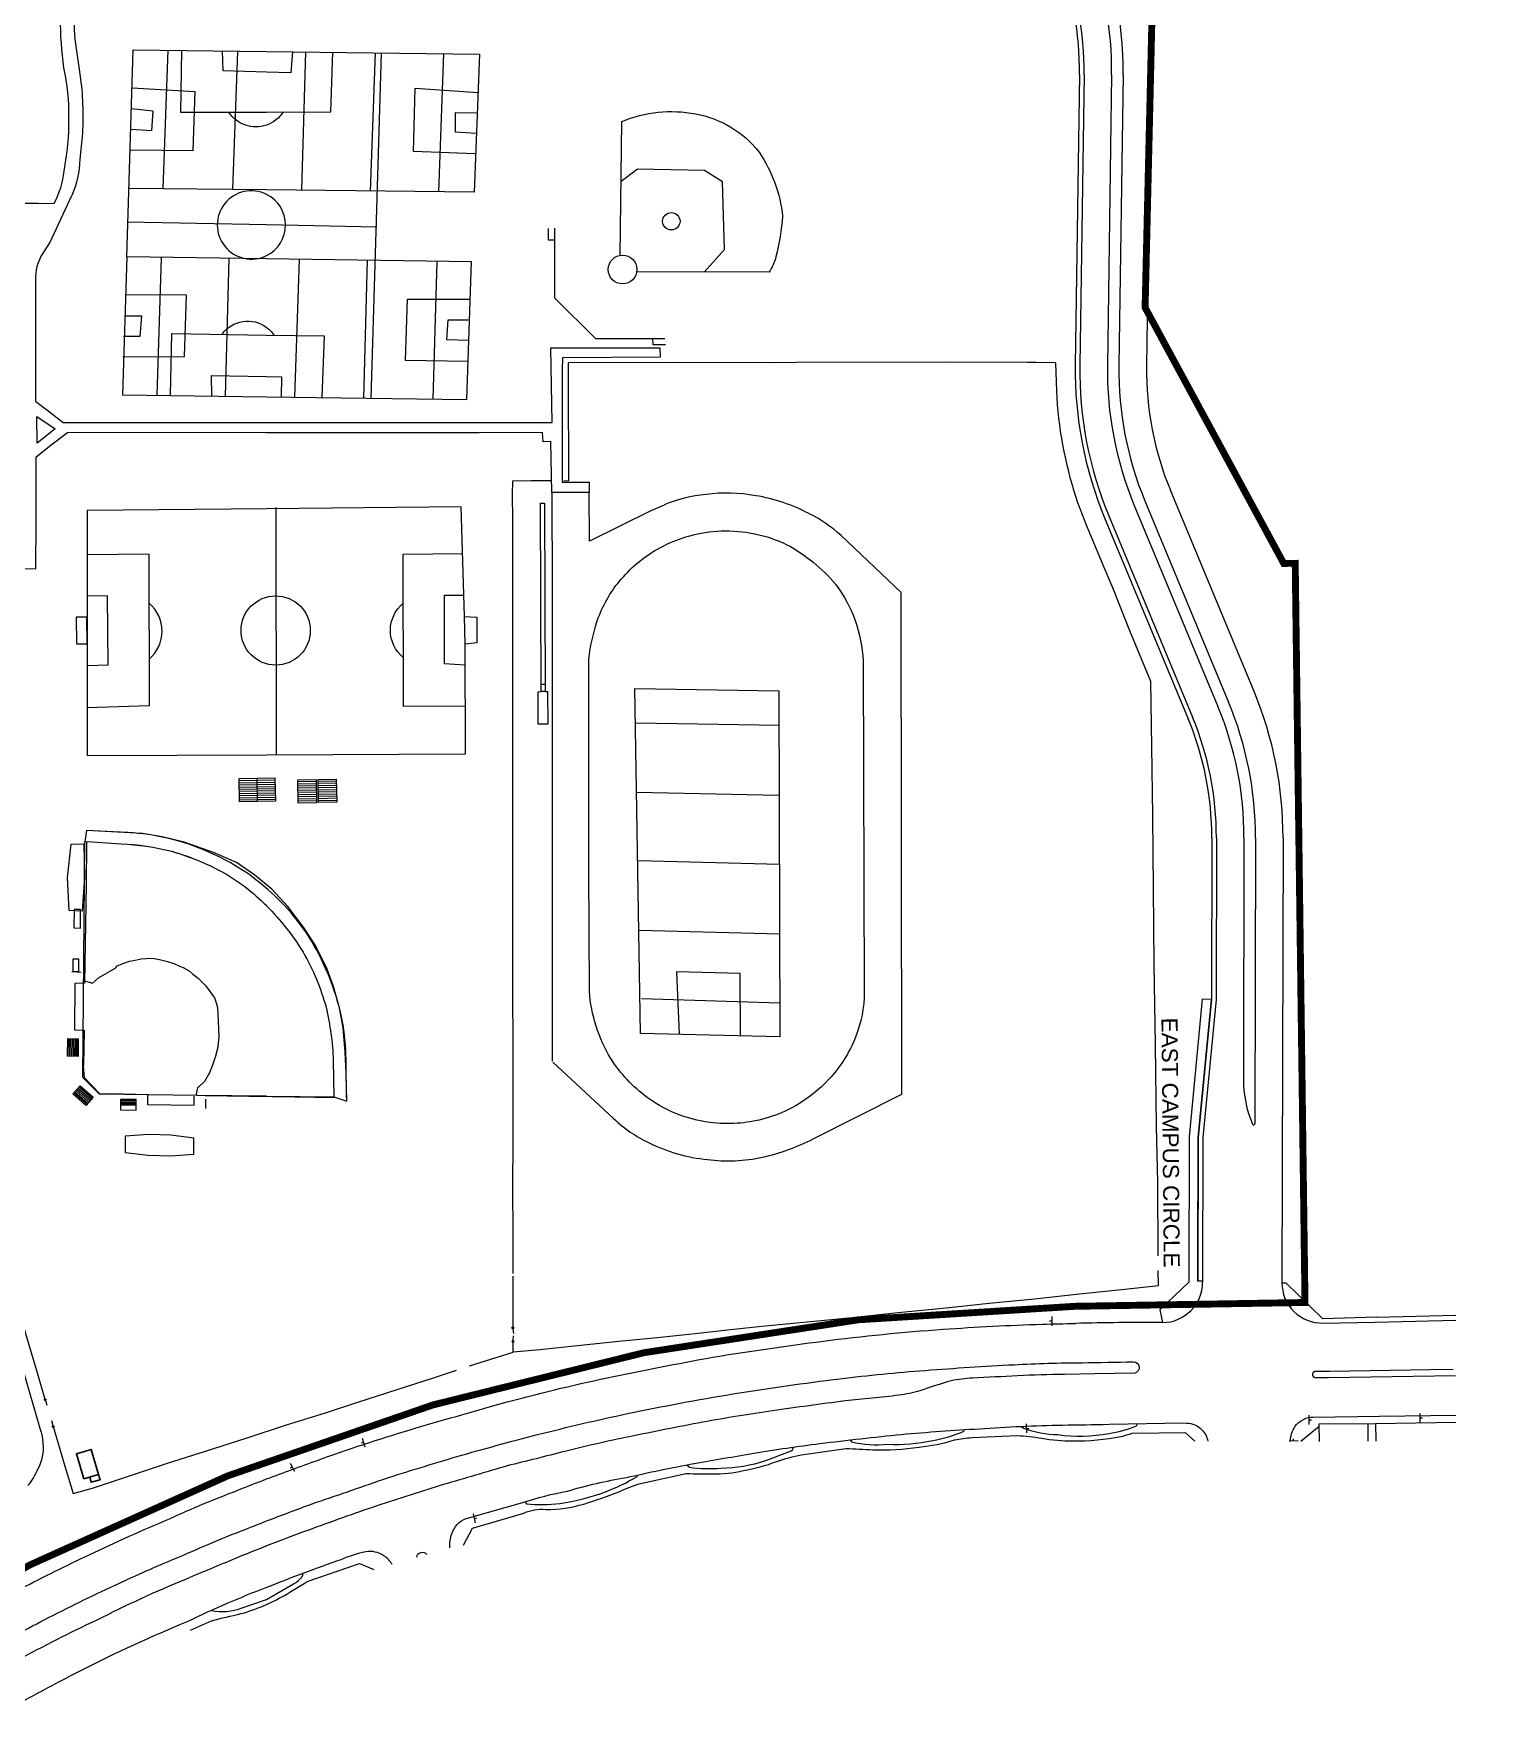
# Model space of a CAD drawing. Header units: feet. Extents: x 6763715 to 6770513, y 1886699 to 1891873.
# Drawn here: x 6768106 to 6769368, y 1887942 to 1889402 of the extents above; entities that cross this region are included whole.
import ezdxf

# ---------------------------------------------------------------- set-up
doc = ezdxf.new("R2010")
doc.units = ezdxf.units.FT
doc.header["$LTSCALE"] = 48
doc.header["$MEASUREMENT"] = 0
doc.linetypes.add('PHANTOM2', pattern=[1.25, 0.625, -0.125, 0.125, -0.125, 0.125, -0.125])
doc.layers.get('0').update_dxf_attribs({"lineweight": 0})
for name, color, linetype in [('BLDG', 4, 'Continuous'), ('C-ROAD-IDEN', 7, 'Continuous'), ('CPVMT', 4, 'Continuous')]:
    doc.layers.add(name, color=color, linetype=linetype)
for name, color, linetype, lineweight in [('C-PKNG-STRP', 3, 'Continuous', 0), ('C-PROP', 7, 'PHANTOM2', 0), ('C-ROAD', 5, 'Continuous', 0), ('FENCE', 6, 'CLFN', 0), ('L-SITE-WALK', 6, 'Continuous', 0)]:
    doc.layers.add(name, color=color, linetype=linetype, lineweight=lineweight)
doc.styles.get("Standard").update_dxf_attribs({"font": 'arial.ttf'})
doc.linetypes.add('CLFN', pattern='A,0.25,0.1,["X",Standard,S=0.12,R=0,X=0,Y=-0.09],0.1,0.25', length=0.7)

# ---------------------------------------------------------------- blocks, each defined once
blk = doc.blocks.new('Campus_Base_Map_NEW$0$S1')
for points in [[(-0.083, 0), (0.083, 0)], [(0, 0), (0, -0.042)]]:
    blk.add_lwpolyline(points)
blk = doc.blocks.new('GATE')
blk.add_lwpolyline([(0.38, 0), (2.52, 0)])
blk.add_circle((0, 0), 0.384)

msp = doc.modelspace()

# ---------------------------------------------------------------- linework, layer by layer
at = {"layer": 'BLDG', "flags": 128}
msp.add_lwpolyline([(6768150.1, 1888145.3), (6768143.8, 1888167.2), (6768156.5, 1888170.9), (6768162.9, 1888149.1), (6768150.1, 1888145.3)], close=True, dxfattribs=at)
at = {"layer": 'C-PROP', "ltscale": 0.02, "const_width": 6, "elevation": -178.8}
for points in [[(6766084.7, 1891639, -0.00004), (6767109.8, 1891365.4)], [(6770109.2, 1890452), (6770469.6, 1890189), (6770494.9, 1890154.3), (6770509.9, 1889989.6), (6770376.7, 1889686.6), (6769087.6, 1889760.7), (6769073.5, 1889164), (6769194.1, 1888941.5), (6769204.1, 1888941.6), (6769212.6, 1888298.7), (6769012.7, 1888295.4, 0.136105), (6767938.8, 1887977.8, -0.282387)]]:
    msp.add_lwpolyline(points, format="xyb", dxfattribs=at)
at = {"layer": 'C-ROAD', "lineweight": 0}
for p, q in [((6769078.9, 1889402.3), (6769074.7, 1889113.1)), ((6769020.4, 1889366.8), (6769016.7, 1889114)), ((6769044.4, 1889366.4), (6769040.7, 1889113.6)), ((6769054.4, 1889366.3), (6769050.7, 1889113.5, 0)), ((6769168.3, 1888830.1), (6769095.5, 1889005.1)), ((6769064.1, 1888992), (6769136.9, 1888817.1)), ((6769073.3, 1888995.8), (6769146.1, 1888820.9)), ((6769042, 1888982.8), (6769114.7, 1888807.9)), ((6769135.5, 1888703), (6769135.2, 1888562.1)), ((6769159.5, 1888702.9), (6769159, 1888492.9)), ((6769169.5, 1888702.9), (6769168.9, 1888454.2)), ((6769193.5, 1888702.8), (6769192.5, 1888315.9)), ((6769131.2, 1888562.2), (6769119.8, 1888442.3)), ((6769135.2, 1888562.1), (6769123.8, 1888442.1)), ((6769119.8, 1888442.3), (6769119.5, 1888317.2)), ((6769123.8, 1888442.1), (6769123.5, 1888316.2))]:
    msp.add_line(p, q, dxfattribs=at)
at = {"layer": 'C-ROAD'}
for points in [[(6768059.3, 1887992.6, -0.008551), (6768116.4, 1888023, -0.010197), (6768176.9, 1888052.7, -0.008292), (6768226.1, 1888074.6, 0.009573), (6768254.7, 1888086.8, -0.014424), (6768288, 1888100.3, -0.002906), (6768309.2, 1888108.7, -0.005395), (6768348.9, 1888123.6, 0.003315), (6768410.3, 1888144.9, -0.005042), (6768474.7, 1888164.7, -0.006473), (6768545, 1888183.8, -0.010128), (6768623.2, 1888202.1, -0.010573), (6768714.8, 1888219.2, -0.010196), (6768808, 1888232.4, -0.011994), (6768882.3, 1888239.7, -0.005849), (6768959.5, 1888244.6, -0.013465), (6769018.6, 1888246.3, 0.000037), (6769063.3, 1888247.1, -0.897019), (6769064.6, 1888237.3), (6769029.7, 1888236.7), (6769003.5, 1888236.2, 0.004836), (6768962.5, 1888235, -0.004262), (6768923.4, 1888233, 0.034206), (6768904.7, 1888230.6, 0.017947), (6768877.6, 1888221.8, -0.029087), (6768859.4, 1888218, -0.001117), (6768812.5, 1888213.1, 0.001322), (6768749.4, 1888204.6, 0.008045), (6768688.7, 1888194.6, 0.005122), (6768624.7, 1888181.9, 0.013268), (6768568.8, 1888169.2, -0.002003), (6768518.5, 1888156.6, -0.001953), (6768463.1, 1888140.4, 0.003075), (6768405, 1888121.8, 0.005568), (6768345.8, 1888100.8, 0.004263), (6768309.2, 1888087, 0.003202), (6768282, 1888076.1, -0.003325), (6768239.1, 1888058.2, 0.019095), (6768161.4, 1888022.4, 0.015215), (6768092.2, 1887987.4, 0.008638)], [(6768083.7, 1888286.4), (6768112.5, 1888187.4, -0.070805), (6768114.6, 1888176.2, -0.142034), (6768110.3, 1888153.9, -0.061413), (6768101.5, 1888139.6)], [(6768095.8, 1888050.1, -0.007548), (6768154.8, 1888079.3, -0.011838), (6768224.8, 1888110.6, -0.017552), (6768283.7, 1888135.3, -0.002802), (6768309.2, 1888145.2, -0.004811), (6768353.4, 1888161.4, -0.014646), (6768434.2, 1888188.1, -0.002197), (6768514.1, 1888211.1, -0.012987), (6768605.4, 1888233.2, -0.005147), (6768697.4, 1888251.2, -0.007923), (6768793.3, 1888265.1, -0.014382), (6768897.7, 1888275.4, -0.010522), (6768984, 1888279.8, -0.003078), (6769012.8, 1888280.5)], [(6769343.6, 1888234.9), (6769233, 1888233.2), (6769222.3, 1888233.1, -0.83843), (6769221.3, 1888238.9), (6769234.1, 1888239), (6769321.7, 1888240.4), (6769341.4, 1888240.6)], [(6769199.9, 1888177.9), (6769199.9, 1888179, -0.155017), (6769205.3, 1888192.5, -0.209163), (6769219.8, 1888199.1), (6769277.4, 1888199.9), (6769343.8, 1888200.7)], [(6768468.6, 1888085.3, -0.112314), (6768470.4, 1888097.6, -0.224435), (6768482.8, 1888110.9), (6768485.9, 1888111.8), (6768532, 1888124.7, -0.034473), (6768571, 1888134.7, -0.032059), (6768621.9, 1888146.4, -0.01085), (6768681.3, 1888158.7, -0.001891), (6768733, 1888167.6, -0.011027), (6768790.6, 1888176, -0.007311), (6768861.5, 1888184, -0.008123), (6768929.4, 1888188.9, -0.012556), (6769001.6, 1888192.1, 0.002161), (6769042.1, 1888192.8), (6769107, 1888193.9), (6769109.5, 1888193.8, -0.206164), (6769122.9, 1888188.1, -0.150145), (6769128, 1888178.1, 1.044744)], [(6768790.4, 1888176, -0.000023), (6768790.6, 1888176, -0.008123)], [(6768418.4, 1888071, 0.082806), (6768411.3, 1888078.5, 0.193663), (6768395.4, 1888081.8, 0.05585), (6768373.9, 1888075, 0.01286), (6768310.8, 1888051.4, 0.000491), (6768309.2, 1888050.8, 0.022502), (6768240.7, 1888021.4, 0.018525), (6768146.8, 1887978.2, 0.003819), (6768081.7, 1887943.6)], [(6768418.4, 1888071, 0.082806), (6768411.3, 1888078.5, 0.193663), (6768395.4, 1888081.8, 0.05585), (6768373.9, 1888075, 0.01286), (6768310.8, 1888051.4, 0.000491), (6768309.2, 1888050.8, 0.022502), (6768240.7, 1888021.4, 0.018525), (6768146.8, 1887978.2, 0.003819), (6768081.7, 1887943.6)], [(6768418.4, 1888071, 0.082806), (6768411.3, 1888078.5, 0.193663), (6768395.4, 1888081.8, 0.05585), (6768373.9, 1888075, 0.01286), (6768310.8, 1888051.4, 0.000491), (6768309.2, 1888050.8, 0.022502), (6768240.7, 1888021.4, 0.018525), (6768146.8, 1887978.2, 0.003819), (6768081.7, 1887943.6)], [(6768439.8, 1888077.1, -0.714232), (6768448.5, 1888079.5)]]:
    msp.add_lwpolyline(points, format="xyb", dxfattribs=at)
msp.add_lwpolyline([(6769228.2, 1888280.8), (6769273.7, 1888281.7), (6769343.8, 1888283.2)], dxfattribs=at)
at = {"layer": 'C-ROAD', "lineweight": 0}
for centre, radius, start, end in [((6768749.4, 1889370.7), 295, 359.1674, 90.0886), ((6768749.4, 1889370.7), 271, 359.1674, 90.0886), ((6768749.4, 1889370.7), 271, 359.1674, 90.0886), ((6768749.4, 1889370.7), 305, 359.1674, 52.7103), ((6769345.7, 1889109.2), 329, 179.1674, 202.594), ((6769345.7, 1889109.2), 329, 179.1674, 202.594), ((6769345.7, 1889109.2), 305, 179.1674, 202.594), ((6769345.7, 1889109.2), 305, 179.1674, 202.594), ((6769345.7, 1889109.2), 295, 179.1674, 202.594), ((6769345.7, 1889109.2), 295, 179.1674, 202.594), ((6769345.7, 1889109.2), 271, 179.1674, 202.594), ((6769345.7, 1889109.2), 271, 179.1674, 202.594), ((6768864.5, 1888703.7), 329, 359.842, 22.594), ((6768864.5, 1888703.7), 329, 359.842, 22.594), ((6768864.5, 1888703.7), 295, 359.842, 22.594), ((6768864.5, 1888703.7), 295, 359.842, 22.594), ((6768864.5, 1888703.7), 305, 359.842, 22.594), ((6768864.5, 1888703.7), 305, 359.842, 22.594), ((6768864.5, 1888703.7), 271, 359.842, 22.594), ((6768864.5, 1888703.7), 271, 359.842, 22.594), ((6769259, 1888492.9), 100, 180.0057, 203.0343), ((6769259, 1888492.9), 100, 180.0057, 203.0343), ((6769167.9, 1888454.2), 1, 203.0343, 359.842), ((6769167.9, 1888454.2), 1, 203.0343, 359.842), ((6769088.5, 1888316.3), 35, 270.1649, 359.842), ((6769227.5, 1888315.8), 35, 179.842, 271.151), ((6769227.5, 1888315.8), 35, 179.842, 271.151), ((6769075.8, 1885879.7), 2401.6, 89.6953, 91.5025)]:
    msp.add_arc(centre, radius, start, end, dxfattribs=at)
at = {"layer": 'CPVMT', "flags": 128}
msp.add_lwpolyline([(6768155.3, 1888146.9), (6768156.7, 1888142.3), (6768164.3, 1888144.5), (6768163, 1888149.2), (6768162.9, 1888149.1)], dxfattribs=at)
at = {"layer": 'FENCE', "ltscale": 0.3, "flags": 128}
for points in [[(6768554.3, 1889232.8), (6768554.2, 1889222.9), (6768560.1, 1889223)], [(6768655.7, 1889136.9), (6768645.3, 1889136.8), (6768625, 1889136.7), (6768595.5, 1889136.7), (6768559.9, 1889172.3), (6768560.1, 1889223), (6768560.1, 1889233.1)], [(6768656.2, 1889131.5), (6768645.4, 1889131.5), (6768645.3, 1889136.8)], [(6768556.9, 1889013.2), (6768539.8, 1889013.2), (6768523.1, 1889013), (6768522.7, 1889002.1), (6768523, 1888978.8), (6768523, 1888948.8), (6768523.1, 1888918.4), (6768523.1, 1888888.8), (6768523.1, 1888848.6), (6768523, 1888808.8), (6768523.1, 1888768.7), (6768523, 1888718.7), (6768523.2, 1888668.4), (6768523.1, 1888618.5), (6768523.2, 1888574.9), (6768523.3, 1888517.4), (6768523.3, 1888467.3), (6768523.3, 1888430.3), (6768523.2, 1888407.3), (6768523.2, 1888401.8), (6768523.3, 1888354.9), (6768523.3, 1888324)], [(6768152.4, 1888698.9), (6768152.2, 1888662.1), (6768151.4, 1888610.8), (6768150.9, 1888576.3), (6768142.4, 1888576.2), (6768142, 1888535.8), (6768150.5, 1888535.6), (6768149.8, 1888505.2), (6768149.7, 1888504.3), (6768150.4, 1888494.5), (6768164.2, 1888480.3), (6768174.1, 1888480.6), (6768205.5, 1888479.5), (6768205.5, 1888470.9), (6768246.1, 1888470.4), (6768246.1, 1888478.3)], [(6768378.8, 1888476.9), (6768378.3, 1888505.6), (6768378.3, 1888510), (6768378.2, 1888514.3), (6768378, 1888518.6), (6768377.7, 1888523), (6768377.4, 1888527.3), (6768376.9, 1888531.6), (6768376.4, 1888535.9), (6768375.7, 1888540.2), (6768375, 1888544.4), (6768374.1, 1888548.7), (6768373.6, 1888551.2), (6768372.3, 1888556), (6768371, 1888560.6), (6768369.6, 1888565.3), (6768368.1, 1888569.9), (6768366.5, 1888574.5), (6768364.8, 1888579.1), (6768363, 1888583.6), (6768361.1, 1888588.1), (6768359.1, 1888592.5), (6768357.1, 1888596.9), (6768354.9, 1888601.3), (6768352.9, 1888605.2), (6768350.7, 1888609), (6768348.5, 1888612.8), (6768346.2, 1888616.5), (6768343.8, 1888620.1), (6768341.3, 1888623.7), (6768338.7, 1888627.2), (6768336.1, 1888630.7), (6768333.3, 1888634.1), (6768330.5, 1888637.5), (6768327.6, 1888640.8), (6768324.7, 1888644), (6768321.7, 1888647.1), (6768319.9, 1888648.9), (6768316.7, 1888652), (6768313.5, 1888655.1), (6768310.2, 1888658), (6768306.8, 1888660.9), (6768303.4, 1888663.7), (6768299.9, 1888666.4), (6768296.4, 1888669.1), (6768292.8, 1888671.7), (6768289.1, 1888674.1), (6768285.4, 1888676.5), (6768281.6, 1888678.9), (6768277.5, 1888681.3), (6768273.3, 1888683.5), (6768269, 1888685.7), (6768264.6, 1888687.8), (6768260.2, 1888689.8), (6768255.8, 1888691.7), (6768251.4, 1888693.5), (6768246.9, 1888695.3), (6768242.3, 1888696.9), (6768237.8, 1888698.4), (6768232.8, 1888700), (6768228.5, 1888701.2), (6768224.2, 1888702.2), (6768219.8, 1888703.2), (6768215.4, 1888704.1), (6768211, 1888704.9), (6768206.6, 1888705.6), (6768202.1, 1888706.2), (6768197.7, 1888706.7), (6768193.2, 1888707.1), (6768188.5, 1888707.4), (6768175.8, 1888708), (6768152.6, 1888709.3)], [(6768139.8, 1888586.5), (6768147.9, 1888586.1)], [(6768249.3, 1888478.9), (6768255.8, 1888478.8), (6768293.6, 1888478.2), (6768333.9, 1888477.6), (6768368.6, 1888477.1)], [(6768256.1, 1888475.6), (6768255.9, 1888467.3)], [(6768485.6, 1888243.6), (6768508.9, 1888250.8), (6768523.6, 1888255.6), (6768523.7, 1888255.7), (6768546.9, 1888257.9), (6768579.6, 1888261.3), (6768615.5, 1888265), (6768648.9, 1888268.4), (6768682, 1888271.8), (6768710.1, 1888274.9), (6768740, 1888278), (6768779.5, 1888282), (6768818.5, 1888285.8), (6768858.3, 1888289.9), (6768897.6, 1888293.9), (6768937.7, 1888298.1), (6768977.3, 1888302), (6769016.5, 1888306.2), (6769056, 1888310.2), (6769085.2, 1888313.4), (6769085, 1888326.4)], [(6768523.3, 1888321.7), (6768523.3, 1888306.2), (6768523.4, 1888276.7)], [(6768523.6, 1888255.6), (6768523.6, 1888264.8)], [(6768123.6, 1888190.8), (6768133.6, 1888156.4), (6768140.9, 1888132.6), (6768158.5, 1888137.6), (6768190, 1888148), (6768222.1, 1888158.6), (6768256.8, 1888169.6), (6768291.4, 1888180.8), (6768326.6, 1888192.2), (6768360.3, 1888202.8), (6768388.7, 1888212), (6768422.9, 1888223), (6768454.4, 1888233.2), (6768474.4, 1888239.8)]]:
    msp.add_lwpolyline(points, dxfattribs=at)
at = {"layer": 'FENCE', "flags": 128}
msp.add_lwpolyline([(6769084.9, 1888339.2), (6769084.5, 1888403.1), (6769083.4, 1888452.2), (6769082.5, 1888522.8), (6769081.5, 1888592.6), (6769080.9, 1888658.8), (6769080.1, 1888722), (6769079.4, 1888782.2), (6769078.5, 1888838.7), (6769060.3, 1888883), (6769045.3, 1888920.4), (6769037.9, 1888937.9), (6769026.1, 1888966.5), (6769023.2, 1888973.2), (6769021, 1888978.4), (6769018.9, 1888983.7), (6769016.9, 1888989), (6769015, 1888994.3), (6769013.2, 1888999.7), (6769011.5, 1889005.1), (6769009.9, 1889010.5), (6769008.4, 1889016), (6769007, 1889021.5), (6769005.6, 1889027), (6769004.4, 1889032.5), (6769003.1, 1889038.9), (6769002, 1889044.6), (6769001, 1889050.4), (6769000, 1889056.2), (6768999.2, 1889062), (6768998.5, 1889067.9), (6768997.9, 1889073.7), (6768997.4, 1889079.6), (6768997, 1889085.4), (6768996.7, 1889091.3), (6768995.8, 1889116.1), (6768978.6, 1889116.3), (6768971.1, 1889116.3), (6768898.8, 1889116.5), (6768770.1, 1889116.2), (6768750.6, 1889115.9), (6768662.4, 1889116.3), (6768571.6, 1889116.1), (6768571.5, 1889062), (6768571.8, 1889052.8), (6768571.9, 1889013.2), (6768567.7, 1889013)], dxfattribs=at)
at = {"layer": 'FENCE', "ltscale": 0.01, "flags": 128}
msp.add_lwpolyline([(6768116.6, 1888214.2), (6768110.1, 1888236.5), (6768095.9, 1888284.3), (6768084.2, 1888323.3), (6768070.2, 1888370.9), (6768061.5, 1888399.9), (6768048.9, 1888442.8), (6768036.2, 1888484.6), (6768008.3, 1888577.7), (6767986.8, 1888651.5), (6767966.4, 1888719.6), (6767946, 1888789.3), (6767941.1, 1888806.5), (6767946.7, 1888855), (6767947.7, 1888864), (6767947.6, 1888883.1), (6767947.6, 1888883.3)], dxfattribs=at)
at = {"layer": 'FENCE', "ltscale": 0.3, "flags": 128}
for points in [[(6768150.2, 1888697.5), (6768150.7, 1888668.3), (6768148.7, 1888639.2), (6768137.5, 1888639.5), (6768136, 1888668.3), (6768139.2, 1888697.4), (6768150.2, 1888697.5)], [(6768186.2, 1888429.3), (6768206.2, 1888426.8), (6768226, 1888426.2), (6768245.8, 1888427.7), (6768246, 1888441.7), (6768226, 1888444.1), (6768206.4, 1888444.9), (6768186.2, 1888443.3), (6768186.2, 1888429.3)]]:
    msp.add_lwpolyline(points, close=True, dxfattribs=at)
at = {"layer": 'L-SITE-WALK', "lineweight": 0}
for p, q in [((6768187.7, 1889208.1), (6768193, 1889388.2)), ((6768193, 1889388.2), (6768309.2, 1889386.8)), ((6768309.2, 1889386.8), (6768494.5, 1889384.5)), ((6768494.5, 1889384.5), (6768489.9, 1889264.3)), ((6769016.4, 1889366.8), (6769012.7, 1889114)), ((6768309.2, 1889266.3), (6768188.8, 1889267.6)), ((6768489.9, 1889264.3), (6768309.2, 1889266.3)), ((6768110.4, 1889254.6), (6767768, 1889254.1)), ((6768187.7, 1889208.1), (6768183.7, 1889088.2)), ((6768309.2, 1889206.4), (6768187.7, 1889208.1)), ((6768487.5, 1889203.9), (6768309.2, 1889206.4)), ((6768483.5, 1889084), (6768487.5, 1889203.9)), ((6768108.4, 1889082.3), (6768120.4, 1889073.2)), ((6768183.7, 1889088.2), (6768309.2, 1889086.4)), ((6768309.2, 1889086.4), (6768483.5, 1889084)), ((6768120.4, 1889073.2), (6768132.3, 1889064.1)), ((6768589.7, 1889003.2), (6768557.4, 1889003.2)), ((6768557.4, 1889003.2), (6768557.5, 1888919.4)), ((6768590.2, 1888961), (6768589.7, 1889003.2)), ((6768548.2, 1888830), (6768547.5, 1888994)), ((6768547.5, 1888994), (6768550.9, 1888994)), ((6768550.9, 1888994), (6768551.6, 1888830)), ((6768655, 1888992.3), (6768643.6, 1888987.2)), ((6768643.6, 1888987.2), (6768590.2, 1888961)), ((6769038.3, 1888981.2), (6769111.1, 1888806.3)), ((6768861.2, 1888916.1), (6768809.2, 1888965.7)), ((6768557.5, 1888919.4), (6768557.6, 1888508.5)), ((6768861.9, 1888479.9), (6768861.2, 1888916.1)), ((6768551.6, 1888830), (6768548.2, 1888830)), ((6768285.2, 1888754.3), (6768316.5, 1888754.9)), ((6768285.6, 1888734.1), (6768285.2, 1888754.3)), ((6768316.5, 1888754.9), (6768316.9, 1888734.7)), ((6768354, 1888753.6), (6768369.8, 1888753.9)), ((6768369.8, 1888753.9), (6768370.2, 1888733.8)), ((6768336.4, 1888753.2), (6768352.2, 1888753.5)), ((6768336.8, 1888733), (6768336.4, 1888753.2)), ((6768352.2, 1888753.5), (6768352.6, 1888733.3)), ((6768354.4, 1888733.5), (6768354, 1888753.6)), ((6768316.9, 1888734.7), (6768285.6, 1888734.1)), ((6768352.6, 1888733.3), (6768336.8, 1888733)), ((6768370.2, 1888733.8), (6768354.4, 1888733.5)), ((6769131.5, 1888703), (6769131.2, 1888562.2)), ((6768141.7, 1888640.5), (6768141.6, 1888624.5)), ((6768147.3, 1888640.4), (6768141.7, 1888640.5)), ((6768147.2, 1888624.4), (6768147.3, 1888640.4)), ((6768141.6, 1888624.5), (6768147.2, 1888624.4)), ((6768140.7, 1888586.7), (6768145.8, 1888586.6)), ((6769123.2, 1888562.6), (6769111.8, 1888442.7)), ((6769119.8, 1888442.3), (6769131.2, 1888562.2)), ((6769131.2, 1888562.2), (6769123.2, 1888562.6)), ((6768136, 1888512.9), (6768136.2, 1888528.3)), ((6768136.2, 1888528.3), (6768145.4, 1888528.1)), ((6768145.4, 1888528.1), (6768145.2, 1888512.8)), ((6768145.2, 1888512.8), (6768136, 1888512.9)), ((6768558.3, 1888507.8), (6768610.9, 1888458.8)), ((6768140.6, 1888480.1), (6768146.9, 1888487.2)), ((6768152, 1888470.1), (6768140.6, 1888480.1)), ((6768146.9, 1888487.2), (6768158.3, 1888477.2)), ((6768158.3, 1888477.2), (6768152, 1888470.1)), ((6768784.8, 1888441), (6768861.9, 1888479.9)), ((6768182.2, 1888475.4), (6768182.1, 1888466.3)), ((6768182.1, 1888466.3), (6768195.7, 1888466.1)), ((6768195.8, 1888475.2), (6768182.2, 1888475.4)), ((6768195.7, 1888466.1), (6768195.8, 1888475.2)), ((6769111.8, 1888442.7), (6769111.5, 1888316.3)), ((6769119.5, 1888331.7), (6769119.8, 1888442.3)), ((6769119.5, 1888317.2), (6769119.5, 1888331.7)), ((6769111.5, 1888316.3), (6769086.3, 1888292.4)), ((6769123.5, 1888317.2), (6769119.5, 1888317.2)), ((6769192.5, 1888315.9), (6769196, 1888315.9)), ((6769196, 1888315.9), (6769228.1, 1888284.4)), ((6769086.3, 1888292.4), (6769088.6, 1888281.3))]:
    msp.add_line(p, q, dxfattribs=at)
for points in [[(6768110.4, 1889254.6), (6768124.3, 1889254.8, 0.100649), (6768133, 1889282.6, 0.051351), (6768137.2, 1889329.3, 0.060716), (6768132.7, 1889372.5, -0.02561), (6768129.7, 1889415.3, -0.128241), (6768137.9, 1889453.6, -0.104429), (6768159.1, 1889483.7), (6768169.7, 1889496.4)], [(6768169.7, 1889477.7), (6768163.7, 1889470.8, 0.098905), (6768145.4, 1889438.7, 0.089719), (6768142.6, 1889395.4), (6768147.3, 1889362.9, -0.050761), (6768148.7, 1889312.7), (6768146.6, 1889293.1, -0.09443), (6768139.8, 1889261.4)], [(6768323.6, 1889334.1, -0.168976), (6768309.2, 1889322.7, -0.34904), (6768276.4, 1889334, 3.537375)], [(6768616.7, 1889209.4), (6768618.2, 1889325.9, -0.146887), (6768682.4, 1889332.5, -0.184312), (6768737.7, 1889299.2, -0.123427), (6768758.1, 1889243.4, -0.040319), (6768752.3, 1889208.2, -0.085272), (6768746.4, 1889194.7), (6768631.3, 1889195.1)], [(6768309.2, 1889262.5, 1.613536), (6768309.2, 1889209.3, 0.619757), (6768309.2, 1889262.5, 0.619757)], [(6768108.4, 1889082.3), (6768108.3, 1889098.3), (6768108.5, 1889190.9, -0.156634), (6768116.1, 1889213.1), (6768120.6, 1889220.3), (6768139.8, 1889261.4)], [(6768270.4, 1889140.7, -0.425077), (6768309.2, 1889146.8, -0.085973), (6768315.6, 1889140, -0.280063)], [(6768828.2, 1888856.7), (6768829.2, 1888568.6, -0.093454), (6768821.6, 1888529.6, -0.095442), (6768798.4, 1888492.9, -0.073935), (6768769.8, 1888470, -0.082753), (6768732.9, 1888456.4, -0.096507), (6768686.6, 1888456.6, -0.107259), (6768640.2, 1888477.1, -0.089522), (6768608.7, 1888510.8, -0.117933), (6768590, 1888569.4), (6768589.6, 1888675.4), (6768589.5, 1888857.8, -0.054014), (6768597.8, 1888894.3, -0.08724), (6768617.8, 1888927.9, -0.094655), (6768651.8, 1888955.3, -0.115996), (6768704.6, 1888969.8, -0.120264), (6768761.9, 1888957.8, -0.094167), (6768804.4, 1888923.2, -0.149403), (6768828.2, 1888856.7, 0.272149)], [(6768207.2, 1888858.6, 0.463433), (6768207.2, 1888906.6, 4.288201)], [(6768428.1, 1888859.6, -0.471674), (6768428.1, 1888906.9, 2.785543)], [(6768153.5, 1888699.6), (6768182.6, 1888697.6, -0.054843), (6768226.7, 1888691.1, -0.044778), (6768264.3, 1888676.5, -0.077413), (6768304.8, 1888648, -0.007176), (6768309.2, 1888643.6, -0.059336), (6768341, 1888603.3, -0.065016), (6768360.9, 1888555.5, -0.047836), (6768367.2, 1888509.2), (6768367.8, 1888477.7)], [(6768153.5, 1888699.6), (6768182.6, 1888697.6, -0.054843), (6768226.6, 1888691.2, -0.044778), (6768264.3, 1888676.5, -0.077413), (6768304.8, 1888648, -0.007176), (6768309.2, 1888643.6, -0.059336), (6768341, 1888603.3, -0.065016), (6768360.9, 1888555.5, -0.047836), (6768367.2, 1888509.2), (6768367.8, 1888477.7)], [(6768488.3, 1888102.4), (6768532.9, 1888115.6, -0.128675), (6768552.1, 1888118.7, 0.071794), (6768585.2, 1888123.4, 0.013861), (6768616.4, 1888134.3, -0.047656), (6768634.4, 1888141.3), (6768674.2, 1888149.9, 0.007677), (6768697.1, 1888149.7, 0.063737), (6768724, 1888152.5, 0.052161), (6768753, 1888160.5, -0.035366), (6768774.5, 1888166.1), (6768813, 1888171.8, -0.001826), (6768836.6, 1888170.7, 0.046074), (6768876.8, 1888173, 0.056784), (6768907.7, 1888179.3, -0.032716), (6768922.9, 1888181.2), (6768962.1, 1888183, -0.038464), (6768983.6, 1888180.6, 0.035177), (6769010.8, 1888178.3, 0.053715), (6769052.6, 1888182.3, 0.047508), (6769062.1, 1888185.2), (6769108.4, 1888185.5)], [(6768816.8, 1888179.2), (6768818, 1888177.4, 0.074373), (6768849.6, 1888175.4, 0.063518), (6768888.6, 1888178.7, 0.053582), (6768915.9, 1888186.7), (6768916.5, 1888188.1)], [(6768966, 1888191), (6768967.6, 1888189.4, 0.084077), (6768997.6, 1888183.8, 0.08257), (6769041.8, 1888184.8, 0.070393), (6769065.9, 1888191.5), (6769067, 1888193.2)], [(6768674.9, 1888157.5), (6768677.1, 1888155.4, 0.05111), (6768704.4, 1888154.6, 0.073478), (6768743.6, 1888161.2), (6768766.4, 1888169.9), (6768767.6, 1888173)], [(6768533.9, 1888125.3), (6768535.2, 1888123.7, 0.062084), (6768564.4, 1888123.9, 0.051754), (6768604.1, 1888134.1, 0.0462), (6768631.3, 1888147.2, 0.419624), (6768631.6, 1888148.6, 6.153861)], [(6768242.9, 1888013.7), (6768261.2, 1888021.9, -0.00669), (6768287, 1888028.1, 0.03576), (6768309.2, 1888036.1, 0.02123), (6768321.8, 1888042.3, 0.010683), (6768344.6, 1888056), (6768390.1, 1888071.7)], [(6768261.2, 1888030.9, 0.150744), (6768287.9, 1888033.1), (6768309.2, 1888040.4), (6768332.7, 1888053.9, 0.087296), (6768340.4, 1888060.6, 0.302345), (6768340.6, 1888063, 22.960464)]]:
    msp.add_lwpolyline(points, format="xyb", dxfattribs=at)
for points in [[(6768219.2, 1889267.7), (6768223.6, 1889388)], [(6768235.1, 1889387.6), (6768234.2, 1889334), (6768309.2, 1889334.1), (6768365.2, 1889334.2), (6768366.7, 1889386.1)], [(6768331.6, 1889386.5), (6768330.2, 1889368.2), (6768309.2, 1889368.8), (6768271.3, 1889369.9), (6768270.9, 1889387.3)], [(6768283.9, 1889386.6), (6768279.4, 1889267.1)], [(6768339.9, 1889266.5), (6768343.2, 1889386.5)], [(6768399.5, 1889265.4), (6768404, 1889385.7)], [(6768408.8, 1889385.4), (6768400, 1889085.1)], [(6768458.9, 1889264.6), (6768463.3, 1889385)], [(6768192.3, 1889355.2), (6768246.8, 1889351.9), (6768245.1, 1889300.5), (6768245.1, 1889300.4), (6768190.8, 1889301)], [(6768490.6, 1889297.6), (6768437, 1889299.9), (6768438.5, 1889354.7), (6768493.3, 1889351.2)], [(6768191.6, 1889337.2), (6768210.3, 1889335.2), (6768209, 1889317.8), (6768191.5, 1889318.9)], [(6768491.5, 1889315.3), (6768473.4, 1889316.5), (6768473.4, 1889333.7), (6768491.6, 1889333.3)], [(6768690, 1889194.9), (6768707.6, 1889214.5), (6768705.7, 1889273.4), (6768690.3, 1889283.2), (6768632, 1889284.5), (6768617.6, 1889273.8)], [(6768187.8, 1889238.6), (6768309.2, 1889236.2), (6768405, 1889234.3)], [(6768217.5, 1889207.4), (6768213.6, 1889087.8)], [(6768273.3, 1889086.9), (6768276.6, 1889206.8)], [(6768337.5, 1889205.8), (6768333.6, 1889086)], [(6768393.7, 1889085.3), (6768396.9, 1889204.9)], [(6768457.4, 1889204.2), (6768453.7, 1889084.4)], [(6768184.1, 1889121.2), (6768237.7, 1889121.4), (6768239.4, 1889174.8), (6768186.5, 1889175.1)], [(6768484.5, 1889117.2), (6768430.1, 1889118), (6768431.7, 1889171.3), (6768486.2, 1889171.3)], [(6768185.6, 1889156.9), (6768200.3, 1889156.8), (6768199, 1889138.9), (6768184.7, 1889139)], [(6768484.8, 1889135.5), (6768466, 1889136.1), (6768467.2, 1889153.5), (6768484.5, 1889153.5)], [(6768225.5, 1889087.7), (6768226.7, 1889141.4), (6768309.2, 1889140.1), (6768359.3, 1889139.3), (6768357.3, 1889085.7)], [(6768132.3, 1889064.1), (6768257.3, 1889064), (6768309.2, 1889064), (6768557.6, 1889064.1), (6768556.6, 1889129.1), (6768651.4, 1889129.1), (6768651.6, 1889120.8), (6768566.6, 1889120.2), (6768566.4, 1889109.7), (6768566.4, 1889012.1), (6768589.8, 1889012.1), (6768589.7, 1889003.2)], [(6768261.6, 1889087.1), (6768261.3, 1889105), (6768309.2, 1889104.1), (6768322.1, 1889103.9), (6768321.8, 1889086.2)], [(6768557.4, 1889003.2), (6768556.6, 1889047.4), (6768549.7, 1889047.3), (6768549.1, 1889055.5), (6768494.2, 1889055.2), (6768318.9, 1889055.1), (6768309.2, 1889055.1), (6768136, 1889055.5)], [(6767890.8, 1888937), (6768108.3, 1888936.9), (6768108.8, 1888977.9), (6768108.6, 1889034.2)], [(6768481.4, 1888895.4), (6768478.5, 1888990.8), (6768309.2, 1888989.1), (6768153.1, 1888987.5), (6768153.1, 1888774.5)], [(6768317.8, 1888775.3), (6768317.6, 1888990.2)], [(6768153.1, 1888816.3), (6768207.3, 1888817.8), (6768207.1, 1888949.6), (6768153.1, 1888949)], [(6768482.2, 1888817.3), (6768428.2, 1888817.2), (6768428.1, 1888949.5), (6768480, 1888950.1)], [(6768153.1, 1888852.6), (6768171.3, 1888853.3), (6768170.8, 1888913.4), (6768153.1, 1888912.9)], [(6768482, 1888853), (6768463.9, 1888854.3), (6768464, 1888913.8), (6768480.8, 1888913.8)], [(6768153.1, 1888774.5), (6768309.2, 1888775.1), (6768482.3, 1888775.9), (6768481.9, 1888871.2)], [(6768551.6, 1888830), (6768553.6, 1888830), (6768553.8, 1888801.7), (6768545.6, 1888801.7), (6768545.4, 1888829.9), (6768548.2, 1888830)], [(6768551.6, 1888836.2), (6768548.2, 1888836.2)], [(6768755.4, 1888800.4), (6768630.8, 1888802.5)], [(6768301.3, 1888734.4), (6768300.9, 1888754.6)], [(6768316.5, 1888753), (6768285.3, 1888752.4)], [(6768316.5, 1888751.1), (6768285.3, 1888750.5)], [(6768316.6, 1888749.2), (6768285.3, 1888748.6)], [(6768316.6, 1888747.3), (6768285.4, 1888746.7)], [(6768316.6, 1888745.5), (6768285.4, 1888744.9)], [(6768316.7, 1888743.6), (6768285.4, 1888743)], [(6768316.7, 1888741.7), (6768285.5, 1888741.1)], [(6768316.8, 1888739.9), (6768285.5, 1888739.3)], [(6768352.2, 1888751.8), (6768336.4, 1888751.5)], [(6768352.3, 1888749.9), (6768336.4, 1888749.6)], [(6768352.3, 1888748.1), (6768336.5, 1888747.8)], [(6768352.3, 1888746.2), (6768336.5, 1888745.9)], [(6768352.4, 1888744.3), (6768336.5, 1888744)], [(6768352.4, 1888742.5), (6768336.6, 1888742.2)], [(6768352.5, 1888740.6), (6768336.6, 1888740.3)], [(6768369.8, 1888752.2), (6768354, 1888751.9)], [(6768369.9, 1888750.3), (6768354, 1888750)], [(6768369.9, 1888748.4), (6768354.1, 1888748.1)], [(6768370, 1888746.5), (6768354.1, 1888746.2)], [(6768370, 1888744.7), (6768354.1, 1888744.4)], [(6768370, 1888742.8), (6768354.2, 1888742.5)], [(6768370.1, 1888740.9), (6768354.2, 1888740.6)], [(6768631.4, 1888742.5), (6768754.7, 1888740)], [(6768316.8, 1888738), (6768285.6, 1888737.4)], [(6768316.8, 1888736.1), (6768285.6, 1888735.5)], [(6768352.5, 1888738.7), (6768336.6, 1888738.4)], [(6768352.5, 1888736.8), (6768336.7, 1888736.5)], [(6768352.6, 1888735), (6768336.7, 1888734.7)], [(6768370.1, 1888739.1), (6768354.3, 1888738.8)], [(6768370.1, 1888737.2), (6768354.3, 1888736.9)], [(6768370.2, 1888735.3), (6768354.3, 1888735)], [(6768309.2, 1888478.1), (6768249, 1888478.8), (6768163.9, 1888480), (6768149.2, 1888494.3), (6768151.1, 1888699.3), (6768153.5, 1888699.6)], [(6768379, 1888473.8), (6768378.4, 1888498.3), (6768377.6, 1888516.5), (6768375.8, 1888537.7), (6768372.6, 1888555.1), (6768367.5, 1888573.4), (6768361.8, 1888588.5), (6768351.8, 1888609.1), (6768341.3, 1888625.1), (6768327.7, 1888643.2), (6768313.7, 1888658.3), (6768309.2, 1888662), (6768299.1, 1888670.4), (6768283, 1888681.3), (6768263.1, 1888690.1), (6768237.4, 1888699), (6768218.4, 1888703.6), (6768201.3, 1888706.6), (6768152.5, 1888709.1), (6768151.1, 1888699.3)], [(6768755.6, 1888679.5), (6768632.7, 1888682.7)], [(6768633.2, 1888622.6), (6768755.6, 1888619.2)], [(6768145.8, 1888586.6), (6768145.8, 1888597.4), (6768140.7, 1888597.4), (6768140.7, 1888586.7)], [(6768150, 1888578.8), (6768157.6, 1888576.3), (6768163, 1888581.2), (6768178, 1888589.8), (6768179.2, 1888591.4), (6768185.1, 1888593.9), (6768190, 1888595.6), (6768194.9, 1888596.5), (6768200.2, 1888597.6), (6768204.6, 1888597.9), (6768207.6, 1888598.1), (6768211.5, 1888597.9), (6768215.9, 1888596.9), (6768221.9, 1888595.7), (6768225.9, 1888594.5), (6768228.6, 1888593.5), (6768233.4, 1888591.3), (6768236.7, 1888590.1), (6768241.7, 1888587.2), (6768245.1, 1888584.4), (6768249.7, 1888580.8), (6768255.9, 1888574.3), (6768259.3, 1888570.1), (6768263.8, 1888563.6), (6768265.7, 1888558.6), (6768266.4, 1888555.4), (6768267, 1888543.3), (6768267.5, 1888530.1), (6768266.8, 1888520.8), (6768264.7, 1888513), (6768262.5, 1888506), (6768259.6, 1888498.4), (6768255.3, 1888491), (6768250.4, 1888486.6), (6768249.2, 1888485.3), (6768247.7, 1888478.8)], [(6768721.4, 1888530.8), (6768721.1, 1888584.9), (6768665.9, 1888586.2), (6768668.1, 1888532.1)], [(6768755.6, 1888558.9), (6768635.3, 1888562.9)], [(6768137.3, 1888512.9), (6768137.5, 1888528.3)], [(6768138.3, 1888512.9), (6768138.5, 1888528.2)], [(6768139.8, 1888512.8), (6768140, 1888528.2)], [(6768141.1, 1888512.8), (6768141.3, 1888528.2)], [(6768142.4, 1888512.8), (6768142.7, 1888528.2)], [(6768143.4, 1888512.8), (6768143.6, 1888528.2)], [(6768144.5, 1888512.8), (6768144.7, 1888528.1)], [(6768152.8, 1888470.9), (6768141.3, 1888481)], [(6768153.6, 1888471.8), (6768142.2, 1888481.9)], [(6768154.6, 1888472.9), (6768143.1, 1888483)], [(6768155.5, 1888474), (6768144, 1888484)], [(6768156.5, 1888475.1), (6768145, 1888485.1)], [(6768157.4, 1888476.1), (6768145.9, 1888486.2)], [(6768309.2, 1888478.1), (6768367.8, 1888477.7), (6768379, 1888473.8)], [(6768182.1, 1888472.5), (6768195.8, 1888472.3)], [(6768182.1, 1888471.4), (6768195.8, 1888471.2)], [(6768182.1, 1888470.6), (6768195.8, 1888470.4)], [(6768182.2, 1888474.6), (6768195.8, 1888474.4)], [(6768182.2, 1888473.4), (6768195.8, 1888473.2)], [(6769275, 1888286), (6769343.8, 1888287.7)], [(6769275, 1888286), (6769228.1, 1888284.4)], [(6769108.4, 1888185.5), (6769116.9, 1888178.1)], [(6769225, 1888190.8), (6769209, 1888177.9)], [(6769225, 1888193.3), (6769273.9, 1888193.6)], [(6769225.1, 1888177.8), (6769225, 1888193.3)], [(6769267.3, 1888193.6), (6769267.3, 1888178.1)], [(6769273.9, 1888193.6), (6769343.8, 1888194.7)], [(6769273.9, 1888193.6), (6769274.1, 1888178.2)], [(6768480.5, 1888087.6), (6768488.3, 1888102.4)], [(6768390.1, 1888071.7), (6768402.5, 1888066.5)]]:
    msp.add_lwpolyline(points, dxfattribs=at)
at = {"layer": 'L-SITE-WALK'}
msp.add_lwpolyline([(6768125.2, 1889058.5), (6768109.6, 1889046), (6768109.2, 1889069.4)], close=True, dxfattribs=at)
msp.add_lwpolyline([(6768108.6, 1889034.2), (6768123, 1889045.5), (6768136, 1889055.5)], dxfattribs=at)
at = {"layer": 'L-SITE-WALK', "lineweight": 0}
for points in [[(6768153.1, 1888871.5), (6768152.9, 1888894.7), (6768143.4, 1888894.7), (6768143.7, 1888871.5)], [(6768492, 1888872.5), (6768481.9, 1888871.2), (6768481.4, 1888895.4), (6768492, 1888894.7)], [(6768634.5, 1888532.6), (6768629.5, 1888832.6), (6768754.9, 1888830.8), (6768755.8, 1888529.9)]]:
    msp.add_lwpolyline(points, close=True, dxfattribs=at)
for centre, radius in [((6768661.3, 1889239.1), 7.57), ((6768618.9, 1889197.1), 12.5), ((6768317.1, 1888883.2), 30.1)]:
    msp.add_circle(centre, radius, dxfattribs=at)
for centre, radius, start, end in [((6768749.4, 1889370.7), 267, 359.1674, 90.0886), ((6769345.7, 1889109.2), 333, 179.1674, 202.594), ((6768709.6, 1888865.8), 136.9, 79.4329, 97.6025), ((6768703.6, 1888875.7), 126.4, 95.4998, 112.6344), ((6768710, 1888849.5), 152.9, 62.2398, 80.7024), ((6768728.2, 1888877.2), 119.9, 47.5309, 63.7678), ((6768864.5, 1888703.7), 267, 359.842, 22.594), ((6768694.3, 1888547.9), 122.1, 226.8982, 244.6176), ((6768706.5, 1888566.8), 144.4, 243.4481, 264.5546), ((6768695.2, 1888619.8), 200, 283.1654, 296.619), ((6768710.8, 1888562.9), 141, 262.6585, 282.2537)]:
    msp.add_arc(centre, radius, start, end, dxfattribs=at)

# ---------------------------------------------------------------- block references
at = {"layer": 'C-PKNG-STRP'}
for p, xscale, yscale, zscale, rotation in [((6768992.4, 1888282.5), 47.99999999999979, 47.99999999999979, 47.99999999999979, 270.0957649965009), ((6769216.2, 1888196.6), 48, 48, 48, 90.86009055570291), ((6769312.8, 1888198.3), 47.99999999999985, 47.99999999999985, 47.99999999999985, 90.86009055532632), ((6768970.4, 1888189.2), 47.99999999999996, 47.99999999999996, 47.99999999999996, 90.86009056223278), ((6768393.5, 1888177), 47.99999999999999, 47.99999999999999, 47.99999999999999, 285.1010756822481), ((6769202.7, 1888178.2), 47.99999999999991, 47.99999999999991, 47.99999999999991, 180.8600905519898), ((6768331.6, 1888155.6), 47.99999999999991, 47.99999999999991, 47.99999999999991, 299.3060167716045), ((6768490.1, 1888110.9), 47.99999999999999, 47.99999999999999, 47.99999999999999, 101.9734783062009)]:
    msp.add_blockref('Campus_Base_Map_NEW$0$S1', p, dxfattribs=dict(at, xscale=xscale, yscale=yscale, zscale=zscale, rotation=rotation))
at = {"layer": 'FENCE'}
for p, xscale, yscale, zscale, rotation in [((6768523.4, 1888276.7), 2.000000000130125, 2.000000000130125, 2.000000000130125, 277.1954840043911), ((6768523.6, 1888264.8), 1.999999999921273, 1.999999999921273, 1.999999999921273, 84.07392801021972), ((6768116.6, 1888214.2), 2.000000000091297, 2.000000000091297, 2.000000000091297, 286.335167005392), ((6768123.6, 1888190.8), 2.000000000003999, 2.000000000003999, 2.000000000003999, 105.7771140022449)]:
    msp.add_blockref('GATE', p, dxfattribs=dict(at, xscale=xscale, yscale=yscale, zscale=zscale, rotation=rotation))

# ---------------------------------------------------------------- texts
at = {"layer": 'C-ROAD-IDEN'}
msp.add_text('EAST CAMPUS CIRCLE', height=14, rotation=270.5365, dxfattribs=at).set_placement((6769087.7, 1888546.4))

doc.saveas('drawing.dxf')
